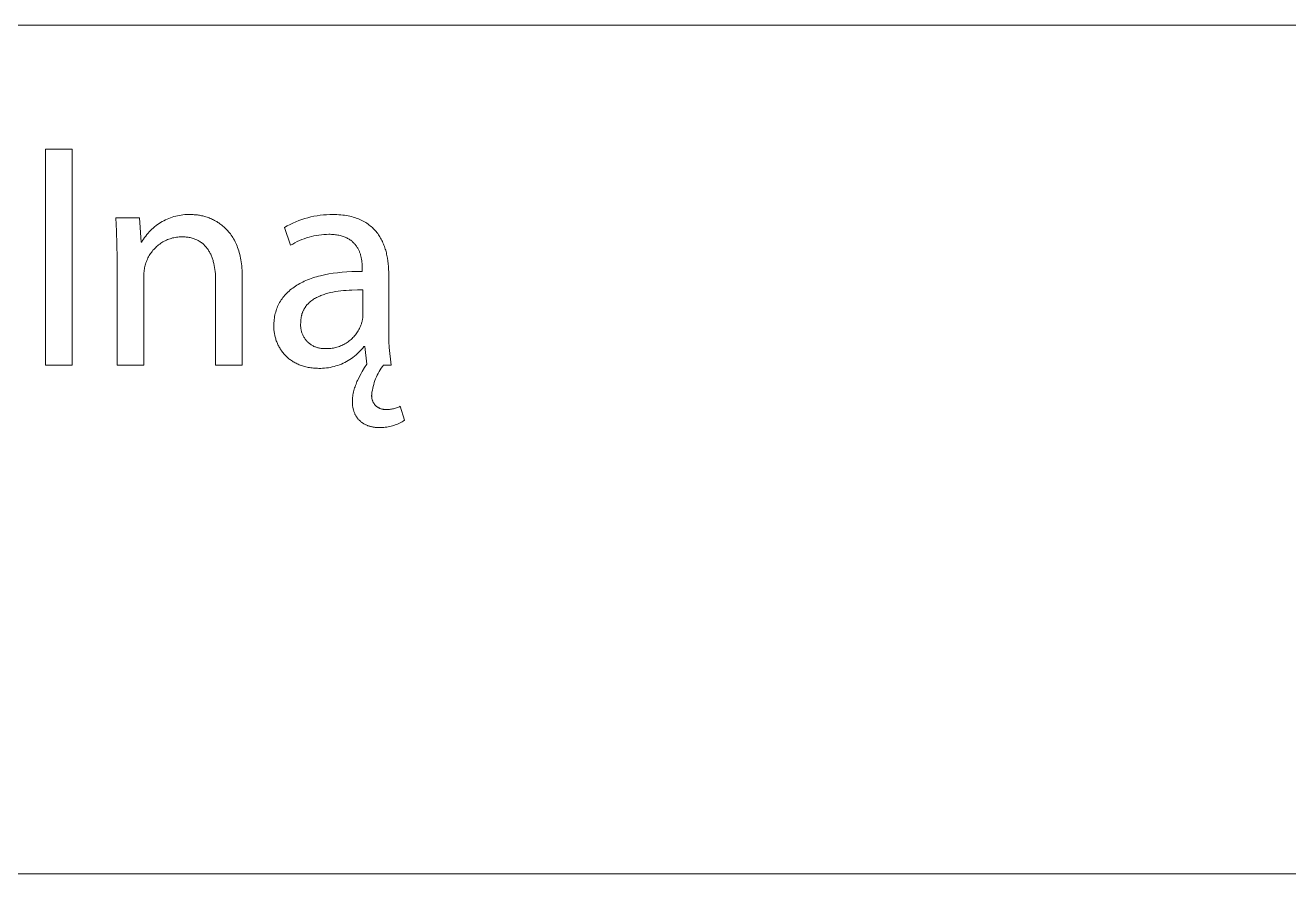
# Model space of a CAD drawing. Header units: millimetres. Extents: x -1576 to 3664, y -445 to 3215.
# Drawn here: x 3228.2 to 3446.2, y -445.4 to -299 of the extents above; entities that cross this region are included whole.
import ezdxf

# ---------------------------------------------------------------- set-up
doc = ezdxf.new("R2010")
doc.units = ezdxf.units.MM
doc.header["$MEASUREMENT"] = 0
doc.layers.add('Domyślny', color=7, linetype='Continuous', true_color=0x000000)

msp = doc.modelspace()

# ---------------------------------------------------------------- linework, layer by layer
at = {"layer": 'Domyślny', "color": 18, "lineweight": 15, "true_color": 0x000000}
for p, q in [((1684.04, -298.99), (3659.28, -298.99)), ((3231.67, -320.37), (3236.28, -320.37)), ((3231.67, -357.62), (3231.67, -320.37)), ((3236.28, -320.37), (3236.28, -357.62)), ((3243.93, -334.52), (3243.8, -332.23)), ((3243.8, -332.23), (3247.9, -332.23)), ((3247.9, -332.23), (3248.16, -336.43)), ((3250.49, -333.77), (3250.74, -333.57)), ((3250.74, -333.57), (3250.99, -333.38)), ((3250.99, -333.38), (3251.26, -333.2)), ((3251.26, -333.2), (3251.52, -333.03)), ((3251.52, -333.03), (3251.8, -332.87)), ((3251.8, -332.87), (3252.07, -332.72)), ((3252.07, -332.72), (3252.36, -332.58)), ((3252.36, -332.58), (3252.65, -332.44)), ((3252.65, -332.44), (3252.94, -332.32)), ((3252.94, -332.32), (3253.23, -332.21)), ((3253.23, -332.21), (3253.53, -332.1)), ((3253.53, -332.1), (3253.84, -332.01)), ((3253.84, -332.01), (3254.14, -331.93)), ((3254.14, -331.93), (3254.45, -331.86)), ((3254.45, -331.86), (3254.76, -331.8)), ((3254.76, -331.8), (3255.08, -331.74)), ((3255.08, -331.74), (3255.39, -331.7)), ((3255.39, -331.7), (3255.71, -331.67)), ((3255.71, -331.67), (3256.02, -331.66)), ((3256.02, -331.66), (3256.34, -331.65)), ((3256.34, -331.65), (3256.66, -331.65)), ((3256.66, -331.65), (3256.82, -331.65)), ((3256.82, -331.65), (3256.99, -331.66)), ((3256.99, -331.66), (3257.17, -331.67)), ((3257.17, -331.67), (3257.34, -331.68)), ((3257.34, -331.68), (3257.52, -331.69)), ((3257.52, -331.69), (3257.69, -331.71)), ((3257.69, -331.71), (3257.87, -331.73)), ((3257.87, -331.73), (3258.06, -331.76)), ((3258.06, -331.76), (3258.24, -331.79)), ((3258.24, -331.79), (3258.42, -331.82)), ((3258.42, -331.82), (3258.61, -331.86)), ((3258.61, -331.86), (3258.79, -331.9)), ((3258.79, -331.9), (3258.98, -331.95)), ((3258.98, -331.95), (3259.17, -332)), ((3259.17, -332), (3259.36, -332.06)), ((3259.36, -332.06), (3259.55, -332.12)), ((3259.55, -332.12), (3259.74, -332.18)), ((3259.74, -332.18), (3259.92, -332.25)), ((3259.92, -332.25), (3260.11, -332.33)), ((3260.11, -332.33), (3260.3, -332.41)), ((3260.3, -332.41), (3260.49, -332.49)), ((3260.49, -332.49), (3260.67, -332.58)), ((3260.67, -332.58), (3260.86, -332.68)), ((3260.86, -332.68), (3261.04, -332.78)), ((3261.04, -332.78), (3261.23, -332.88)), ((3261.23, -332.88), (3261.41, -333)), ((3261.41, -333), (3261.59, -333.11)), ((3261.59, -333.11), (3261.77, -333.24)), ((3261.77, -333.24), (3261.95, -333.37)), ((3261.95, -333.37), (3262.12, -333.5)), ((3262.12, -333.5), (3262.29, -333.64)), ((3273.39, -333.63), (3273.87, -333.38)), ((3273.87, -333.38), (3274.36, -333.14)), ((3274.36, -333.14), (3274.86, -332.92)), ((3274.86, -332.92), (3275.37, -332.71)), ((3275.37, -332.71), (3275.88, -332.52)), ((3275.88, -332.52), (3276.4, -332.35)), ((3276.4, -332.35), (3276.93, -332.2)), ((3276.93, -332.2), (3277.46, -332.07)), ((3277.46, -332.07), (3277.99, -331.95)), ((3277.99, -331.95), (3278.53, -331.86)), ((3278.53, -331.86), (3279.07, -331.78)), ((3279.07, -331.78), (3279.62, -331.72)), ((3279.62, -331.72), (3280.16, -331.68)), ((3280.16, -331.68), (3280.71, -331.66)), ((3280.71, -331.66), (3281.25, -331.66)), ((3281.25, -331.66), (3281.61, -331.66)), ((3281.61, -331.66), (3281.96, -331.67)), ((3281.96, -331.67), (3282.31, -331.69)), ((3282.31, -331.69), (3282.64, -331.72)), ((3282.64, -331.72), (3282.97, -331.75)), ((3282.97, -331.75), (3283.29, -331.79)), ((3283.29, -331.79), (3283.6, -331.84)), ((3283.6, -331.84), (3283.9, -331.89)), ((3283.9, -331.89), (3284.19, -331.96)), ((3284.19, -331.96), (3284.48, -332.02)), ((3284.48, -332.02), (3284.76, -332.1)), ((3284.76, -332.1), (3285.03, -332.18)), ((3285.03, -332.18), (3285.29, -332.27)), ((3285.29, -332.27), (3285.55, -332.36)), ((3285.55, -332.36), (3285.8, -332.46)), ((3285.8, -332.46), (3286.04, -332.56)), ((3286.04, -332.56), (3286.27, -332.68)), ((3286.27, -332.68), (3286.5, -332.79)), ((3286.5, -332.79), (3286.72, -332.91)), ((3286.72, -332.91), (3286.93, -333.04)), ((3286.93, -333.04), (3287.14, -333.17)), ((3287.14, -333.17), (3287.34, -333.31)), ((3287.34, -333.31), (3287.53, -333.46)), ((3287.53, -333.46), (3287.72, -333.6)), ((3244, -336.82), (3243.93, -334.52)), ((3248.59, -335.89), (3248.77, -335.63)), ((3248.77, -335.63), (3248.96, -335.37)), ((3248.96, -335.37), (3249.15, -335.12)), ((3249.15, -335.12), (3249.36, -334.88)), ((3249.36, -334.88), (3249.57, -334.64)), ((3249.57, -334.64), (3249.79, -334.41)), ((3249.79, -334.41), (3250.01, -334.19)), ((3250.01, -334.19), (3250.25, -333.98)), ((3250.25, -333.98), (3250.49, -333.77)), ((3253.38, -335.76), (3253.16, -335.83)), ((3253.6, -335.7), (3253.38, -335.76)), ((3253.82, -335.65), (3253.6, -335.7)), ((3254.04, -335.6), (3253.82, -335.65)), ((3254.26, -335.56), (3254.04, -335.6)), ((3254.48, -335.53), (3254.26, -335.56)), ((3254.71, -335.51), (3254.48, -335.53)), ((3254.93, -335.5), (3254.71, -335.51)), ((3255.16, -335.49), (3254.93, -335.5)), ((3255.36, -335.49), (3255.16, -335.49)), ((3255.56, -335.5), (3255.36, -335.49)), ((3255.75, -335.51), (3255.56, -335.5)), ((3255.94, -335.53), (3255.75, -335.51)), ((3256.12, -335.55), (3255.94, -335.53)), ((3256.3, -335.58), (3256.12, -335.55)), ((3256.48, -335.61), (3256.3, -335.58)), ((3256.65, -335.64), (3256.48, -335.61)), ((3256.82, -335.68), (3256.65, -335.64)), ((3256.99, -335.73), (3256.82, -335.68)), ((3257.15, -335.78), (3256.99, -335.73)), ((3262.29, -333.64), (3262.46, -333.79)), ((3262.46, -333.79), (3262.63, -333.95)), ((3262.63, -333.95), (3262.8, -334.11)), ((3262.8, -334.11), (3262.96, -334.28)), ((3262.96, -334.28), (3263.12, -334.45)), ((3263.12, -334.45), (3263.27, -334.63)), ((3263.27, -334.63), (3263.43, -334.82)), ((3263.43, -334.82), (3263.57, -335.01)), ((3263.57, -335.01), (3263.72, -335.22)), ((3263.72, -335.22), (3263.86, -335.42)), ((3263.86, -335.42), (3264, -335.64)), ((3264, -335.64), (3264.13, -335.86)), ((3272.91, -333.91), (3273.39, -333.63)), ((3273.96, -336.96), (3272.91, -333.91)), ((3276.72, -335.68), (3276.31, -335.82)), ((3277.14, -335.55), (3276.72, -335.68)), ((3277.56, -335.44), (3277.14, -335.55)), ((3277.98, -335.34), (3277.56, -335.44)), ((3278.41, -335.26), (3277.98, -335.34)), ((3278.84, -335.19), (3278.41, -335.26)), ((3279.27, -335.13), (3278.84, -335.19)), ((3279.7, -335.09), (3279.27, -335.13)), ((3280.14, -335.07), (3279.7, -335.09)), ((3280.57, -335.06), (3280.14, -335.07)), ((3280.81, -335.06), (3280.57, -335.06)), ((3281.05, -335.07), (3280.81, -335.06)), ((3281.27, -335.08), (3281.05, -335.07)), ((3281.49, -335.1), (3281.27, -335.08)), ((3281.71, -335.13), (3281.49, -335.1)), ((3281.91, -335.15), (3281.71, -335.13)), ((3282.11, -335.19), (3281.91, -335.15)), ((3282.31, -335.23), (3282.11, -335.19)), ((3282.5, -335.27), (3282.31, -335.23)), ((3282.68, -335.32), (3282.5, -335.27)), ((3282.86, -335.37), (3282.68, -335.32)), ((3283.03, -335.42), (3282.86, -335.37)), ((3283.2, -335.48), (3283.03, -335.42)), ((3283.36, -335.54), (3283.2, -335.48)), ((3283.51, -335.61), (3283.36, -335.54)), ((3283.66, -335.68), (3283.51, -335.61)), ((3283.8, -335.76), (3283.66, -335.68)), ((3283.94, -335.84), (3283.8, -335.76)), ((3287.72, -333.6), (3287.9, -333.76)), ((3287.9, -333.76), (3288.07, -333.91)), ((3288.07, -333.91), (3288.24, -334.07)), ((3288.24, -334.07), (3288.4, -334.24)), ((3288.4, -334.24), (3288.56, -334.41)), ((3288.56, -334.41), (3288.71, -334.58)), ((3288.71, -334.58), (3288.85, -334.76)), ((3288.85, -334.76), (3288.99, -334.95)), ((3288.99, -334.95), (3289.12, -335.13)), ((3289.12, -335.13), (3289.25, -335.32)), ((3289.25, -335.32), (3289.37, -335.51)), ((3289.37, -335.51), (3289.49, -335.71)), ((3289.49, -335.71), (3289.6, -335.91)), ((3244.01, -339.12), (3244, -336.82)), ((3248.16, -336.43), (3248.27, -336.43)), ((3248.27, -336.43), (3248.42, -336.16)), ((3248.42, -336.16), (3248.59, -335.89)), ((3250.21, -337.83), (3250.07, -338.01)), ((3250.36, -337.66), (3250.21, -337.83)), ((3250.52, -337.5), (3250.36, -337.66)), ((3250.68, -337.34), (3250.52, -337.5)), ((3250.84, -337.18), (3250.68, -337.34)), ((3251.01, -337.03), (3250.84, -337.18)), ((3251.19, -336.89), (3251.01, -337.03)), ((3251.37, -336.75), (3251.19, -336.89)), ((3251.55, -336.62), (3251.37, -336.75)), ((3251.74, -336.5), (3251.55, -336.62)), ((3251.93, -336.38), (3251.74, -336.5)), ((3252.13, -336.27), (3251.93, -336.38)), ((3252.33, -336.17), (3252.13, -336.27)), ((3252.53, -336.07), (3252.33, -336.17)), ((3252.74, -335.98), (3252.53, -336.07)), ((3252.95, -335.9), (3252.74, -335.98)), ((3253.16, -335.83), (3252.95, -335.9)), ((3257.31, -335.83), (3257.15, -335.78)), ((3257.46, -335.89), (3257.31, -335.83)), ((3257.61, -335.95), (3257.46, -335.89)), ((3257.76, -336.02), (3257.61, -335.95)), ((3257.9, -336.09), (3257.76, -336.02)), ((3258.04, -336.16), (3257.9, -336.09)), ((3258.17, -336.24), (3258.04, -336.16)), ((3258.31, -336.32), (3258.17, -336.24)), ((3258.43, -336.4), (3258.31, -336.32)), ((3258.56, -336.49), (3258.43, -336.4)), ((3258.68, -336.59), (3258.56, -336.49)), ((3258.8, -336.68), (3258.68, -336.59)), ((3258.91, -336.78), (3258.8, -336.68)), ((3259.03, -336.89), (3258.91, -336.78)), ((3259.13, -336.99), (3259.03, -336.89)), ((3259.24, -337.1), (3259.13, -336.99)), ((3259.34, -337.22), (3259.24, -337.1)), ((3259.44, -337.33), (3259.34, -337.22)), ((3259.53, -337.45), (3259.44, -337.33)), ((3259.62, -337.58), (3259.53, -337.45)), ((3259.71, -337.7), (3259.62, -337.58)), ((3259.8, -337.83), (3259.71, -337.7)), ((3259.88, -337.97), (3259.8, -337.83)), ((3264.13, -335.86), (3264.26, -336.1)), ((3264.26, -336.1), (3264.38, -336.34)), ((3264.38, -336.34), (3264.5, -336.58)), ((3264.5, -336.58), (3264.61, -336.84)), ((3264.61, -336.84), (3264.72, -337.1)), ((3264.72, -337.1), (3264.82, -337.37)), ((3264.82, -337.37), (3264.92, -337.65)), ((3264.92, -337.65), (3265.01, -337.93)), ((3265.01, -337.93), (3265.1, -338.23)), ((3274.33, -336.74), (3273.96, -336.96)), ((3274.72, -336.53), (3274.33, -336.74)), ((3275.1, -336.33), (3274.72, -336.53)), ((3275.5, -336.15), (3275.1, -336.33)), ((3275.9, -335.98), (3275.5, -336.15)), ((3276.31, -335.82), (3275.9, -335.98)), ((3284.08, -335.92), (3283.94, -335.84)), ((3284.21, -336), (3284.08, -335.92)), ((3284.33, -336.09), (3284.21, -336)), ((3284.45, -336.18), (3284.33, -336.09)), ((3284.56, -336.27), (3284.45, -336.18)), ((3284.67, -336.37), (3284.56, -336.27)), ((3284.78, -336.47), (3284.67, -336.37)), ((3284.88, -336.57), (3284.78, -336.47)), ((3284.98, -336.67), (3284.88, -336.57)), ((3285.07, -336.77), (3284.98, -336.67)), ((3285.16, -336.88), (3285.07, -336.77)), ((3285.24, -336.99), (3285.16, -336.88)), ((3285.32, -337.1), (3285.24, -336.99)), ((3285.4, -337.21), (3285.32, -337.1)), ((3285.47, -337.33), (3285.4, -337.21)), ((3285.54, -337.44), (3285.47, -337.33)), ((3285.6, -337.56), (3285.54, -337.44)), ((3285.66, -337.68), (3285.6, -337.56)), ((3285.72, -337.8), (3285.66, -337.68)), ((3285.78, -337.92), (3285.72, -337.8)), ((3285.83, -338.04), (3285.78, -337.92)), ((3289.6, -335.91), (3289.7, -336.11)), ((3289.7, -336.11), (3289.8, -336.32)), ((3289.8, -336.32), (3289.9, -336.53)), ((3289.9, -336.53), (3289.99, -336.74)), ((3289.99, -336.74), (3290.07, -336.95)), ((3290.07, -336.95), (3290.15, -337.17)), ((3290.15, -337.17), (3290.23, -337.39)), ((3290.23, -337.39), (3290.3, -337.61)), ((3290.3, -337.61), (3290.37, -337.83)), ((3290.37, -337.83), (3290.43, -338.05)), ((3244.01, -357.63), (3244.01, -339.12)), ((3249.01, -339.99), (3248.95, -340.2)), ((3249.09, -339.77), (3249.01, -339.99)), ((3249.17, -339.56), (3249.09, -339.77)), ((3249.26, -339.35), (3249.17, -339.56)), ((3249.35, -339.15), (3249.26, -339.35)), ((3249.46, -338.95), (3249.35, -339.15)), ((3249.57, -338.75), (3249.46, -338.95)), ((3249.68, -338.56), (3249.57, -338.75)), ((3249.81, -338.37), (3249.68, -338.56)), ((3249.94, -338.19), (3249.81, -338.37)), ((3250.07, -338.01), (3249.94, -338.19)), ((3259.96, -338.1), (3259.88, -337.97)), ((3260.03, -338.24), (3259.96, -338.1)), ((3260.11, -338.38), (3260.03, -338.24)), ((3260.18, -338.52), (3260.11, -338.38)), ((3260.24, -338.67), (3260.18, -338.52)), ((3260.31, -338.82), (3260.24, -338.67)), ((3260.37, -338.97), (3260.31, -338.82)), ((3260.43, -339.12), (3260.37, -338.97)), ((3260.48, -339.28), (3260.43, -339.12)), ((3260.53, -339.44), (3260.48, -339.28)), ((3260.58, -339.6), (3260.53, -339.44)), ((3260.63, -339.76), (3260.58, -339.6)), ((3260.67, -339.92), (3260.63, -339.76)), ((3260.71, -340.09), (3260.67, -339.92)), ((3260.79, -340.43), (3260.71, -340.09)), ((3265.1, -338.23), (3265.18, -338.53)), ((3265.18, -338.53), (3265.26, -338.84)), ((3265.26, -338.84), (3265.32, -339.16)), ((3265.32, -339.16), (3265.39, -339.49)), ((3265.39, -339.49), (3265.44, -339.83)), ((3265.44, -339.83), (3265.49, -340.18)), ((3285.88, -338.16), (3285.83, -338.04)), ((3285.92, -338.28), (3285.88, -338.16)), ((3285.96, -338.4), (3285.92, -338.28)), ((3286, -338.52), (3285.96, -338.4)), ((3286.04, -338.65), (3286, -338.52)), ((3286.07, -338.77), (3286.04, -338.65)), ((3286.11, -338.89), (3286.07, -338.77)), ((3286.13, -339.01), (3286.11, -338.89)), ((3286.16, -339.14), (3286.13, -339.01)), ((3286.21, -339.38), (3286.16, -339.14)), ((3286.24, -339.62), (3286.21, -339.38)), ((3286.27, -339.85), (3286.24, -339.62)), ((3286.3, -340.09), (3286.27, -339.85)), ((3286.31, -340.31), (3286.3, -340.09)), ((3290.43, -338.05), (3290.49, -338.28)), ((3290.49, -338.28), (3290.54, -338.51)), ((3290.54, -338.51), (3290.59, -338.74)), ((3290.59, -338.74), (3290.64, -338.97)), ((3290.64, -338.97), (3290.68, -339.2)), ((3290.68, -339.2), (3290.75, -339.67)), ((3290.75, -339.67), (3290.81, -340.15)), ((3248.66, -341.71), (3248.65, -341.93)), ((3248.65, -341.93), (3248.65, -342.15)), ((3248.65, -342.15), (3248.65, -342.36)), ((3248.68, -341.49), (3248.66, -341.71)), ((3248.71, -341.27), (3248.68, -341.49)), ((3248.74, -341.05), (3248.71, -341.27)), ((3248.78, -340.84), (3248.74, -341.05)), ((3248.83, -340.62), (3248.78, -340.84)), ((3248.89, -340.41), (3248.83, -340.62)), ((3248.95, -340.2), (3248.89, -340.41)), ((3260.85, -340.78), (3260.79, -340.43)), ((3260.9, -341.13), (3260.85, -340.78)), ((3260.95, -341.49), (3260.9, -341.13)), ((3260.98, -341.86), (3260.95, -341.49)), ((3261, -342.23), (3260.98, -341.86)), ((3261.02, -342.61), (3261, -342.23)), ((3265.49, -340.18), (3265.53, -340.53)), ((3265.53, -340.53), (3265.56, -340.9)), ((3265.56, -340.9), (3265.59, -341.27)), ((3265.59, -341.27), (3265.61, -341.66)), ((3265.61, -341.66), (3265.62, -342.05)), ((3265.62, -342.05), (3265.63, -342.45)), ((3278.45, -342.4), (3278.78, -342.3)), ((3278.78, -342.3), (3279.12, -342.22)), ((3279.12, -342.22), (3279.82, -342.05)), ((3279.82, -342.05), (3280.54, -341.91)), ((3280.54, -341.91), (3281.29, -341.79)), ((3281.29, -341.79), (3282.06, -341.69)), ((3282.06, -341.69), (3282.87, -341.6)), ((3282.87, -341.6), (3283.69, -341.54)), ((3283.69, -341.54), (3284.55, -341.49)), ((3284.55, -341.49), (3285.43, -341.47)), ((3285.43, -341.47), (3286.33, -341.46)), ((3286.32, -340.53), (3286.31, -340.31)), ((3286.33, -340.74), (3286.32, -340.53)), ((3286.33, -340.94), (3286.33, -340.74)), ((3286.33, -341.46), (3286.33, -340.94)), ((3290.81, -340.15), (3290.85, -340.62)), ((3290.85, -340.62), (3290.88, -341.1)), ((3290.88, -341.1), (3290.9, -341.58)), ((3290.9, -341.58), (3290.9, -342.06)), ((3290.9, -342.06), (3290.9, -351.55)), ((3248.65, -342.36), (3248.65, -357.63)), ((3261.02, -342.99), (3261.02, -342.61)), ((3261.02, -357.63), (3261.02, -342.99)), ((3265.63, -342.45), (3265.63, -357.63)), ((3274.11, -344.5), (3274.33, -344.34)), ((3274.33, -344.34), (3274.56, -344.18)), ((3274.56, -344.18), (3274.79, -344.02)), ((3274.79, -344.02), (3275.03, -343.87)), ((3275.03, -343.87), (3275.27, -343.72)), ((3275.27, -343.72), (3275.53, -343.57)), ((3275.53, -343.57), (3275.79, -343.44)), ((3275.79, -343.44), (3276.06, -343.3)), ((3276.06, -343.3), (3276.33, -343.17)), ((3276.33, -343.17), (3276.61, -343.05)), ((3276.61, -343.05), (3276.9, -342.93)), ((3276.9, -342.93), (3277.2, -342.81)), ((3277.2, -342.81), (3277.5, -342.7)), ((3277.5, -342.7), (3277.81, -342.59)), ((3277.81, -342.59), (3278.13, -342.49)), ((3278.13, -342.49), (3278.45, -342.4)), ((3272.07, -346.84), (3272.2, -346.62)), ((3272.2, -346.62), (3272.34, -346.4)), ((3272.34, -346.4), (3272.48, -346.19)), ((3272.48, -346.19), (3272.63, -345.99)), ((3272.63, -345.99), (3272.79, -345.79)), ((3272.79, -345.79), (3272.96, -345.59)), ((3272.96, -345.59), (3273.13, -345.4)), ((3273.13, -345.4), (3273.31, -345.21)), ((3273.31, -345.21), (3273.5, -345.03)), ((3273.5, -345.03), (3273.7, -344.85)), ((3273.7, -344.85), (3273.9, -344.67)), ((3273.9, -344.67), (3274.11, -344.5)), ((3277.39, -346.67), (3277.32, -346.73)), ((3277.47, -346.61), (3277.39, -346.67)), ((3277.62, -346.49), (3277.47, -346.61)), ((3277.78, -346.38), (3277.62, -346.49)), ((3277.94, -346.28), (3277.78, -346.38)), ((3278.1, -346.17), (3277.94, -346.28)), ((3278.27, -346.08), (3278.1, -346.17)), ((3278.45, -345.98), (3278.27, -346.08)), ((3278.63, -345.89), (3278.45, -345.98)), ((3278.81, -345.8), (3278.63, -345.89)), ((3279, -345.72), (3278.81, -345.8)), ((3279.19, -345.64), (3279, -345.72)), ((3279.38, -345.57), (3279.19, -345.64)), ((3279.58, -345.49), (3279.38, -345.57)), ((3279.78, -345.43), (3279.58, -345.49)), ((3279.98, -345.36), (3279.78, -345.43)), ((3280.19, -345.3), (3279.98, -345.36)), ((3280.4, -345.24), (3280.19, -345.3)), ((3280.83, -345.13), (3280.4, -345.24)), ((3281.27, -345.04), (3280.83, -345.13)), ((3281.72, -344.96), (3281.27, -345.04)), ((3282.18, -344.89), (3281.72, -344.96)), ((3282.64, -344.83), (3282.18, -344.89)), ((3283.11, -344.78), (3282.64, -344.83)), ((3283.58, -344.74), (3283.11, -344.78)), ((3284.06, -344.71), (3283.58, -344.74)), ((3284.53, -344.69), (3284.06, -344.71)), ((3285.49, -344.67), (3284.53, -344.69)), ((3286.44, -344.67), (3285.49, -344.67)), ((3286.44, -349.07), (3286.44, -344.67)), ((3271.26, -348.99), (3271.32, -348.74)), ((3271.32, -348.74), (3271.39, -348.48)), ((3271.39, -348.48), (3271.46, -348.24)), ((3271.46, -348.24), (3271.54, -347.99)), ((3271.54, -347.99), (3271.63, -347.75)), ((3271.63, -347.75), (3271.73, -347.52)), ((3271.73, -347.52), (3271.84, -347.29)), ((3271.84, -347.29), (3271.95, -347.06)), ((3271.95, -347.06), (3272.07, -346.84)), ((3275.93, -348.81), (3275.9, -348.9)), ((3275.96, -348.72), (3275.93, -348.81)), ((3275.99, -348.62), (3275.96, -348.72)), ((3276.03, -348.53), (3275.99, -348.62)), ((3276.06, -348.44), (3276.03, -348.53)), ((3276.1, -348.36), (3276.06, -348.44)), ((3276.14, -348.27), (3276.1, -348.36)), ((3276.18, -348.18), (3276.14, -348.27)), ((3276.22, -348.1), (3276.18, -348.18)), ((3276.27, -348.02), (3276.22, -348.1)), ((3276.31, -347.93), (3276.27, -348.02)), ((3276.36, -347.85), (3276.31, -347.93)), ((3276.41, -347.77), (3276.36, -347.85)), ((3276.46, -347.7), (3276.41, -347.77)), ((3276.51, -347.62), (3276.46, -347.7)), ((3276.56, -347.54), (3276.51, -347.62)), ((3276.62, -347.47), (3276.56, -347.54)), ((3276.68, -347.4), (3276.62, -347.47)), ((3276.73, -347.32), (3276.68, -347.4)), ((3276.79, -347.25), (3276.73, -347.32)), ((3276.85, -347.18), (3276.79, -347.25)), ((3276.92, -347.12), (3276.85, -347.18)), ((3276.98, -347.05), (3276.92, -347.12)), ((3277.05, -346.98), (3276.98, -347.05)), ((3277.11, -346.92), (3277.05, -346.98)), ((3277.18, -346.85), (3277.11, -346.92)), ((3277.25, -346.79), (3277.18, -346.85)), ((3277.32, -346.73), (3277.25, -346.79)), ((3271.06, -350.9), (3271.07, -350.62)), ((3271.07, -351.07), (3271.06, -350.9)), ((3271.07, -350.62), (3271.08, -350.34)), ((3271.08, -350.34), (3271.1, -350.06)), ((3271.1, -350.06), (3271.13, -349.79)), ((3271.13, -349.79), (3271.16, -349.52)), ((3271.16, -349.52), (3271.21, -349.25)), ((3271.21, -349.25), (3271.26, -348.99)), ((3275.7, -350.52), (3275.69, -350.66)), ((3275.69, -350.66), (3275.69, -350.8)), ((3275.69, -350.8), (3275.7, -350.94)), ((3275.71, -350.38), (3275.7, -350.52)), ((3275.7, -350.94), (3275.71, -351.08)), ((3275.72, -349.93), (3275.71, -350.04)), ((3275.71, -350.04), (3275.71, -350.15)), ((3275.71, -350.15), (3275.71, -350.26)), ((3275.71, -350.26), (3275.71, -350.38)), ((3275.73, -349.82), (3275.72, -349.93)), ((3275.74, -349.71), (3275.73, -349.82)), ((3275.76, -349.61), (3275.74, -349.71)), ((3275.77, -349.5), (3275.76, -349.61)), ((3275.79, -349.4), (3275.77, -349.5)), ((3275.81, -349.3), (3275.79, -349.4)), ((3275.83, -349.2), (3275.81, -349.3)), ((3275.85, -349.1), (3275.83, -349.2)), ((3275.88, -349), (3275.85, -349.1)), ((3275.9, -348.9), (3275.88, -349)), ((3285.93, -351.14), (3286.02, -350.94)), ((3286.02, -350.94), (3286.1, -350.74)), ((3286.1, -350.74), (3286.17, -350.54)), ((3286.17, -350.54), (3286.22, -350.39)), ((3286.22, -350.39), (3286.26, -350.25)), ((3286.26, -350.25), (3286.3, -350.11)), ((3286.3, -350.11), (3286.34, -349.96)), ((3286.34, -349.96), (3286.36, -349.81)), ((3286.36, -349.81), (3286.39, -349.67)), ((3286.39, -349.67), (3286.41, -349.52)), ((3286.41, -349.52), (3286.42, -349.37)), ((3286.42, -349.37), (3286.43, -349.22)), ((3286.43, -349.22), (3286.44, -349.07)), ((3271.07, -351.25), (3271.07, -351.07)), ((3271.08, -351.42), (3271.07, -351.25)), ((3271.09, -351.59), (3271.08, -351.42)), ((3271.11, -351.76), (3271.09, -351.59)), ((3271.13, -351.93), (3271.11, -351.76)), ((3271.16, -352.1), (3271.13, -351.93)), ((3271.19, -352.27), (3271.16, -352.1)), ((3271.22, -352.44), (3271.19, -352.27)), ((3271.26, -352.61), (3271.22, -352.44)), ((3271.3, -352.78), (3271.26, -352.61)), ((3271.34, -352.94), (3271.3, -352.78)), ((3271.39, -353.11), (3271.34, -352.94)), ((3271.44, -353.27), (3271.39, -353.11)), ((3275.71, -351.08), (3275.72, -351.22)), ((3275.72, -351.22), (3275.74, -351.36)), ((3275.74, -351.36), (3275.77, -351.5)), ((3275.77, -351.5), (3275.79, -351.64)), ((3275.79, -351.64), (3275.83, -351.77)), ((3275.83, -351.77), (3275.87, -351.91)), ((3275.87, -351.91), (3275.91, -352.04)), ((3275.91, -352.04), (3275.96, -352.17)), ((3275.96, -352.17), (3276.01, -352.3)), ((3276.01, -352.3), (3276.07, -352.43)), ((3276.07, -352.43), (3276.13, -352.56)), ((3276.13, -352.56), (3276.19, -352.68)), ((3276.19, -352.68), (3276.26, -352.81)), ((3276.26, -352.81), (3276.34, -352.93)), ((3276.34, -352.93), (3276.42, -353.04)), ((3276.42, -353.04), (3276.5, -353.16)), ((3276.5, -353.16), (3276.58, -353.27)), ((3284.24, -353.34), (3284.4, -353.2)), ((3284.4, -353.2), (3284.56, -353.05)), ((3284.56, -353.05), (3284.71, -352.9)), ((3284.71, -352.9), (3284.86, -352.74)), ((3284.86, -352.74), (3285, -352.58)), ((3285, -352.58), (3285.14, -352.42)), ((3285.14, -352.42), (3285.27, -352.25)), ((3285.27, -352.25), (3285.4, -352.07)), ((3285.4, -352.07), (3285.52, -351.89)), ((3285.52, -351.89), (3285.63, -351.71)), ((3285.63, -351.71), (3285.74, -351.52)), ((3285.74, -351.52), (3285.84, -351.33)), ((3285.84, -351.33), (3285.93, -351.14)), ((3290.9, -351.55), (3290.9, -352.56)), ((3290.9, -352.56), (3290.92, -353.58)), ((3271.5, -353.43), (3271.44, -353.27)), ((3271.56, -353.6), (3271.5, -353.43)), ((3271.62, -353.75), (3271.56, -353.6)), ((3271.69, -353.91), (3271.62, -353.75)), ((3271.76, -354.07), (3271.69, -353.91)), ((3271.83, -354.23), (3271.76, -354.07)), ((3271.91, -354.38), (3271.83, -354.23)), ((3271.99, -354.53), (3271.91, -354.38)), ((3272.08, -354.68), (3271.99, -354.53)), ((3272.17, -354.83), (3272.08, -354.68)), ((3272.26, -354.97), (3272.17, -354.83)), ((3272.36, -355.12), (3272.26, -354.97)), ((3272.46, -355.26), (3272.36, -355.12)), ((3272.57, -355.4), (3272.46, -355.26)), ((3276.58, -353.27), (3276.67, -353.38)), ((3276.67, -353.38), (3276.77, -353.48)), ((3276.77, -353.48), (3276.86, -353.58)), ((3276.86, -353.58), (3276.96, -353.68)), ((3276.96, -353.68), (3277.07, -353.78)), ((3277.07, -353.78), (3277.17, -353.87)), ((3277.17, -353.87), (3277.28, -353.96)), ((3277.28, -353.96), (3277.4, -354.04)), ((3277.4, -354.04), (3277.51, -354.12)), ((3277.51, -354.12), (3277.63, -354.2)), ((3277.63, -354.2), (3277.75, -354.27)), ((3277.75, -354.27), (3277.88, -354.34)), ((3277.88, -354.34), (3278, -354.4)), ((3278, -354.4), (3278.13, -354.46)), ((3278.13, -354.46), (3278.26, -354.51)), ((3278.26, -354.51), (3278.39, -354.56)), ((3278.39, -354.56), (3278.52, -354.61)), ((3278.52, -354.61), (3278.66, -354.65)), ((3278.66, -354.65), (3278.79, -354.68)), ((3278.79, -354.68), (3278.93, -354.72)), ((3278.93, -354.72), (3279.07, -354.74)), ((3279.07, -354.74), (3279.21, -354.76)), ((3279.21, -354.76), (3279.35, -354.78)), ((3279.35, -354.78), (3279.49, -354.79)), ((3279.49, -354.79), (3279.63, -354.8)), ((3279.63, -354.8), (3279.77, -354.8)), ((3279.77, -354.8), (3279.91, -354.8)), ((3279.91, -354.8), (3280.05, -354.79)), ((3280.05, -354.79), (3280.27, -354.79)), ((3280.27, -354.79), (3280.48, -354.79)), ((3280.48, -354.79), (3280.7, -354.78)), ((3280.7, -354.78), (3280.91, -354.76)), ((3280.91, -354.76), (3281.13, -354.73)), ((3281.13, -354.73), (3281.34, -354.69)), ((3281.34, -354.69), (3281.55, -354.65)), ((3281.55, -354.65), (3281.76, -354.6)), ((3281.76, -354.6), (3281.97, -354.54)), ((3281.97, -354.54), (3282.17, -354.48)), ((3282.17, -354.48), (3282.38, -354.41)), ((3282.38, -354.41), (3282.58, -354.33)), ((3282.58, -354.33), (3282.78, -354.25)), ((3282.78, -354.25), (3282.97, -354.16)), ((3282.97, -354.16), (3283.16, -354.06)), ((3283.16, -354.06), (3283.35, -353.95)), ((3283.35, -353.95), (3283.54, -353.84)), ((3283.54, -353.84), (3283.72, -353.73)), ((3283.72, -353.73), (3283.9, -353.6)), ((3283.9, -353.6), (3284.07, -353.47)), ((3284.07, -353.47), (3284.24, -353.34)), ((3285.97, -355.19), (3285.74, -355.43)), ((3286.19, -354.94), (3285.97, -355.19)), ((3286.41, -354.69), (3286.19, -354.94)), ((3286.61, -354.43), (3286.41, -354.69)), ((3286.77, -354.43), (3286.61, -354.43)), ((3287.12, -357.46), (3286.77, -354.43)), ((3290.92, -353.58), (3290.98, -354.59)), ((3290.98, -354.59), (3291.06, -355.61)), ((3272.67, -355.53), (3272.57, -355.4)), ((3272.79, -355.67), (3272.67, -355.53)), ((3272.9, -355.8), (3272.79, -355.67)), ((3273.02, -355.93), (3272.9, -355.8)), ((3273.15, -356.06), (3273.02, -355.93)), ((3273.27, -356.18), (3273.15, -356.06)), ((3273.41, -356.3), (3273.27, -356.18)), ((3273.54, -356.42), (3273.41, -356.3)), ((3273.68, -356.53), (3273.54, -356.42)), ((3273.82, -356.65), (3273.68, -356.53)), ((3273.97, -356.75), (3273.82, -356.65)), ((3274.12, -356.86), (3273.97, -356.75)), ((3274.27, -356.96), (3274.12, -356.86)), ((3274.43, -357.06), (3274.27, -356.96)), ((3274.59, -357.15), (3274.43, -357.06)), ((3274.75, -357.25), (3274.59, -357.15)), ((3274.92, -357.33), (3274.75, -357.25)), ((3275.1, -357.42), (3274.92, -357.33)), ((3275.27, -357.5), (3275.1, -357.42)), ((3275.45, -357.57), (3275.27, -357.5)), ((3282.72, -357.45), (3282.41, -357.57)), ((3283.02, -357.32), (3282.72, -357.45)), ((3283.32, -357.17), (3283.02, -357.32)), ((3283.61, -357.02), (3283.32, -357.17)), ((3283.9, -356.85), (3283.61, -357.02)), ((3284.19, -356.67), (3283.9, -356.85)), ((3284.46, -356.49), (3284.19, -356.67)), ((3284.73, -356.3), (3284.46, -356.49)), ((3284.99, -356.09), (3284.73, -356.3)), ((3285.25, -355.88), (3284.99, -356.09)), ((3285.5, -355.66), (3285.25, -355.88)), ((3285.74, -355.43), (3285.5, -355.66)), ((3286.74, -358.06), (3287.12, -357.46)), ((3291.06, -355.61), (3291.18, -356.61)), ((3291.18, -356.61), (3291.32, -357.62)), ((3236.28, -357.62), (3231.67, -357.62)), ((3248.65, -357.63), (3244.01, -357.63)), ((3265.63, -357.63), (3261.02, -357.63)), ((3275.63, -357.65), (3275.45, -357.57)), ((3275.82, -357.71), (3275.63, -357.65)), ((3276.01, -357.78), (3275.82, -357.71)), ((3276.21, -357.84), (3276.01, -357.78)), ((3276.41, -357.89), (3276.21, -357.84)), ((3276.61, -357.94), (3276.41, -357.89)), ((3276.81, -357.99), (3276.61, -357.94)), ((3277.02, -358.03), (3276.81, -357.99)), ((3277.24, -358.07), (3277.02, -358.03)), ((3277.45, -358.1), (3277.24, -358.07)), ((3277.67, -358.13), (3277.45, -358.1)), ((3277.9, -358.15), (3277.67, -358.13)), ((3278.12, -358.17), (3277.9, -358.15)), ((3278.36, -358.19), (3278.12, -358.17)), ((3278.59, -358.19), (3278.36, -358.19)), ((3278.83, -358.2), (3278.59, -358.19)), ((3279.16, -358.2), (3278.83, -358.2)), ((3279.49, -358.19), (3279.16, -358.2)), ((3279.82, -358.16), (3279.49, -358.19)), ((3280.16, -358.13), (3279.82, -358.16)), ((3280.48, -358.08), (3280.16, -358.13)), ((3280.81, -358.03), (3280.48, -358.08)), ((3281.14, -357.96), (3280.81, -358.03)), ((3281.46, -357.88), (3281.14, -357.96)), ((3281.78, -357.79), (3281.46, -357.88)), ((3282.1, -357.69), (3281.78, -357.79)), ((3282.41, -357.57), (3282.1, -357.69)), ((3285.71, -359.87), (3285.91, -359.47)), ((3285.91, -359.47), (3286.12, -359.09)), ((3286.12, -359.09), (3286.33, -358.73)), ((3286.33, -358.73), (3286.74, -358.06)), ((3288.77, -359.68), (3288.64, -360)), ((3288.92, -359.37), (3288.77, -359.68)), ((3289.08, -359.06), (3288.92, -359.37)), ((3289.24, -358.76), (3289.08, -359.06)), ((3289.42, -358.47), (3289.24, -358.76)), ((3289.61, -358.18), (3289.42, -358.47)), ((3289.81, -357.9), (3289.61, -358.18)), ((3290.01, -357.62), (3289.81, -357.9)), ((3291.32, -357.62), (3290.01, -357.62)), ((3284.88, -362.04), (3284.94, -361.81)), ((3284.94, -361.81), (3285.01, -361.58)), ((3285.01, -361.58), (3285.08, -361.36)), ((3285.08, -361.36), (3285.16, -361.14)), ((3285.16, -361.14), (3285.25, -360.92)), ((3285.25, -360.92), (3285.33, -360.7)), ((3285.33, -360.7), (3285.42, -360.49)), ((3285.42, -360.49), (3285.52, -360.28)), ((3285.52, -360.28), (3285.71, -359.87)), ((3288.13, -361.64), (3288.07, -361.98)), ((3288.21, -361.31), (3288.13, -361.64)), ((3288.3, -360.97), (3288.21, -361.31)), ((3288.4, -360.65), (3288.3, -360.97)), ((3288.51, -360.32), (3288.4, -360.65)), ((3288.64, -360), (3288.51, -360.32)), ((3284.62, -363.83), (3284.63, -363.71)), ((3284.62, -363.95), (3284.62, -363.83)), ((3284.62, -364.09), (3284.62, -363.95)), ((3284.63, -364.22), (3284.62, -364.09)), ((3284.63, -363.59), (3284.64, -363.47)), ((3284.63, -363.71), (3284.63, -363.59)), ((3284.64, -363.47), (3284.66, -363.22)), ((3284.66, -363.22), (3284.69, -362.98)), ((3284.69, -362.98), (3284.73, -362.75)), ((3284.73, -362.75), (3284.77, -362.51)), ((3284.77, -362.51), (3284.82, -362.27)), ((3284.82, -362.27), (3284.88, -362.04)), ((3287.96, -362.83), (3287.95, -362.91)), ((3287.95, -362.91), (3287.95, -362.99)), ((3287.95, -362.99), (3287.96, -363.07)), ((3287.97, -362.66), (3287.96, -362.74)), ((3287.96, -362.74), (3287.96, -362.83)), ((3287.96, -363.07), (3287.96, -363.15)), ((3287.96, -363.15), (3287.97, -363.23)), ((3288.01, -362.32), (3287.97, -362.66)), ((3287.97, -363.23), (3287.98, -363.31)), ((3287.98, -363.31), (3288, -363.39)), ((3288, -363.39), (3288.01, -363.47)), ((3288.07, -361.98), (3288.01, -362.32)), ((3288.01, -363.47), (3288.03, -363.55)), ((3288.03, -363.55), (3288.06, -363.63)), ((3288.06, -363.63), (3288.08, -363.71)), ((3288.08, -363.71), (3288.11, -363.79)), ((3288.11, -363.79), (3288.14, -363.86)), ((3288.14, -363.86), (3288.17, -363.94)), ((3288.17, -363.94), (3288.21, -364.01)), ((3288.21, -364.01), (3288.24, -364.08)), ((3288.24, -364.08), (3288.29, -364.15)), ((3284.63, -364.35), (3284.63, -364.22)), ((3284.64, -364.48), (3284.63, -364.35)), ((3284.66, -364.61), (3284.64, -364.48)), ((3284.67, -364.73), (3284.66, -364.61)), ((3284.69, -364.86), (3284.67, -364.73)), ((3284.71, -364.98), (3284.69, -364.86)), ((3284.74, -365.1), (3284.71, -364.98)), ((3284.76, -365.21), (3284.74, -365.1)), ((3284.79, -365.33), (3284.76, -365.21)), ((3284.82, -365.44), (3284.79, -365.33)), ((3284.86, -365.55), (3284.82, -365.44)), ((3284.89, -365.66), (3284.86, -365.55)), ((3284.93, -365.77), (3284.89, -365.66)), ((3284.97, -365.87), (3284.93, -365.77)), ((3285.02, -365.98), (3284.97, -365.87)), ((3285.06, -366.08), (3285.02, -365.98)), ((3285.11, -366.18), (3285.06, -366.08)), ((3285.16, -366.27), (3285.11, -366.18)), ((3285.22, -366.37), (3285.16, -366.27)), ((3288.29, -364.15), (3288.33, -364.22)), ((3288.33, -364.22), (3288.37, -364.29)), ((3288.37, -364.29), (3288.42, -364.36)), ((3288.42, -364.36), (3288.47, -364.42)), ((3288.47, -364.42), (3288.52, -364.48)), ((3288.52, -364.48), (3288.58, -364.54)), ((3288.58, -364.54), (3288.63, -364.6)), ((3288.63, -364.6), (3288.69, -364.66)), ((3288.69, -364.66), (3288.75, -364.72)), ((3288.75, -364.72), (3288.81, -364.77)), ((3288.81, -364.77), (3288.88, -364.82)), ((3288.88, -364.82), (3288.94, -364.87)), ((3288.94, -364.87), (3289.01, -364.91)), ((3289.01, -364.91), (3289.08, -364.96)), ((3289.08, -364.96), (3289.15, -365)), ((3289.15, -365), (3289.22, -365.04)), ((3289.22, -365.04), (3289.3, -365.07)), ((3289.3, -365.07), (3289.37, -365.11)), ((3289.37, -365.11), (3289.44, -365.14)), ((3289.44, -365.14), (3289.52, -365.17)), ((3289.52, -365.17), (3289.6, -365.19)), ((3289.6, -365.19), (3289.68, -365.22)), ((3289.68, -365.22), (3289.76, -365.24)), ((3289.76, -365.24), (3289.84, -365.26)), ((3289.84, -365.26), (3289.92, -365.27)), ((3289.92, -365.27), (3290, -365.28)), ((3290, -365.28), (3290.08, -365.29)), ((3290.08, -365.29), (3290.16, -365.3)), ((3290.16, -365.3), (3290.24, -365.3)), ((3290.24, -365.3), (3290.32, -365.3)), ((3290.32, -365.3), (3290.4, -365.3)), ((3290.4, -365.3), (3290.48, -365.3)), ((3290.48, -365.3), (3290.66, -365.3)), ((3290.66, -365.3), (3290.84, -365.29)), ((3290.84, -365.29), (3291.02, -365.28)), ((3291.02, -365.28), (3291.2, -365.26)), ((3291.2, -365.26), (3291.37, -365.23)), ((3291.37, -365.23), (3291.55, -365.2)), ((3291.55, -365.2), (3291.72, -365.16)), ((3291.72, -365.16), (3291.89, -365.12)), ((3291.89, -365.12), (3292.07, -365.07)), ((3292.07, -365.07), (3292.24, -365.02)), ((3292.24, -365.02), (3292.4, -364.96)), ((3292.4, -364.96), (3292.57, -364.89)), ((3292.57, -364.89), (3292.73, -364.82)), ((3292.73, -364.82), (3292.89, -364.74)), ((3292.89, -364.74), (3293.63, -367.16)), ((3285.27, -366.46), (3285.22, -366.37)), ((3285.33, -366.55), (3285.27, -366.46)), ((3285.39, -366.64), (3285.33, -366.55)), ((3285.45, -366.73), (3285.39, -366.64)), ((3285.52, -366.81), (3285.45, -366.73)), ((3285.59, -366.89), (3285.52, -366.81)), ((3285.65, -366.97), (3285.59, -366.89)), ((3285.73, -367.05), (3285.65, -366.97)), ((3285.8, -367.13), (3285.73, -367.05)), ((3285.87, -367.2), (3285.8, -367.13)), ((3285.95, -367.27), (3285.87, -367.2)), ((3286.03, -367.34), (3285.95, -367.27)), ((3286.11, -367.41), (3286.03, -367.34)), ((3286.19, -367.48), (3286.11, -367.41)), ((3286.28, -367.54), (3286.19, -367.48)), ((3286.36, -367.6), (3286.28, -367.54)), ((3286.45, -367.66), (3286.36, -367.6)), ((3286.54, -367.72), (3286.45, -367.66)), ((3286.63, -367.77), (3286.54, -367.72)), ((3286.73, -367.82), (3286.63, -367.77)), ((3286.82, -367.87), (3286.73, -367.82)), ((3286.92, -367.92), (3286.82, -367.87)), ((3287.02, -367.97), (3286.92, -367.92)), ((3287.12, -368.01), (3287.02, -367.97)), ((3287.22, -368.05), (3287.12, -368.01)), ((3287.32, -368.09), (3287.22, -368.05)), ((3287.43, -368.13), (3287.32, -368.09)), ((3287.53, -368.17), (3287.43, -368.13)), ((3287.64, -368.2), (3287.53, -368.17)), ((3287.75, -368.23), (3287.64, -368.2)), ((3287.86, -368.26), (3287.75, -368.23)), ((3287.97, -368.28), (3287.86, -368.26)), ((3288.08, -368.31), (3287.97, -368.28)), ((3288.2, -368.33), (3288.08, -368.31)), ((3288.31, -368.35), (3288.2, -368.33)), ((3288.43, -368.36), (3288.31, -368.35)), ((3288.55, -368.38), (3288.43, -368.36)), ((3288.67, -368.39), (3288.55, -368.38)), ((3288.79, -368.4), (3288.67, -368.39)), ((3288.91, -368.41), (3288.79, -368.4)), ((3289.03, -368.42), (3288.91, -368.41)), ((3289.16, -368.42), (3289.03, -368.42)), ((3289.28, -368.42), (3289.16, -368.42)), ((3289.54, -368.42), (3289.28, -368.42)), ((3289.79, -368.41), (3289.54, -368.42)), ((3290.05, -368.4), (3289.79, -368.41)), ((3290.3, -368.37), (3290.05, -368.4)), ((3290.55, -368.34), (3290.3, -368.37)), ((3290.8, -368.3), (3290.55, -368.34)), ((3291.05, -368.25), (3290.8, -368.3)), ((3291.3, -368.19), (3291.05, -368.25)), ((3291.55, -368.12), (3291.3, -368.19)), ((3291.79, -368.05), (3291.55, -368.12)), ((3292.03, -367.97), (3291.79, -368.05)), ((3292.27, -367.87), (3292.03, -367.97)), ((3292.51, -367.78), (3292.27, -367.87)), ((3292.74, -367.67), (3292.51, -367.78)), ((3292.97, -367.55), (3292.74, -367.67)), ((3293.19, -367.43), (3292.97, -367.55)), ((3293.41, -367.3), (3293.19, -367.43)), ((3293.63, -367.16), (3293.41, -367.3)), ((3659.29, -445.41), (-1575.68, -445.41)), ((3659.29, -445.41), (1684.04, -445.41))]:
    msp.add_line(p, q, dxfattribs=at)

doc.saveas('drawing.dxf')
